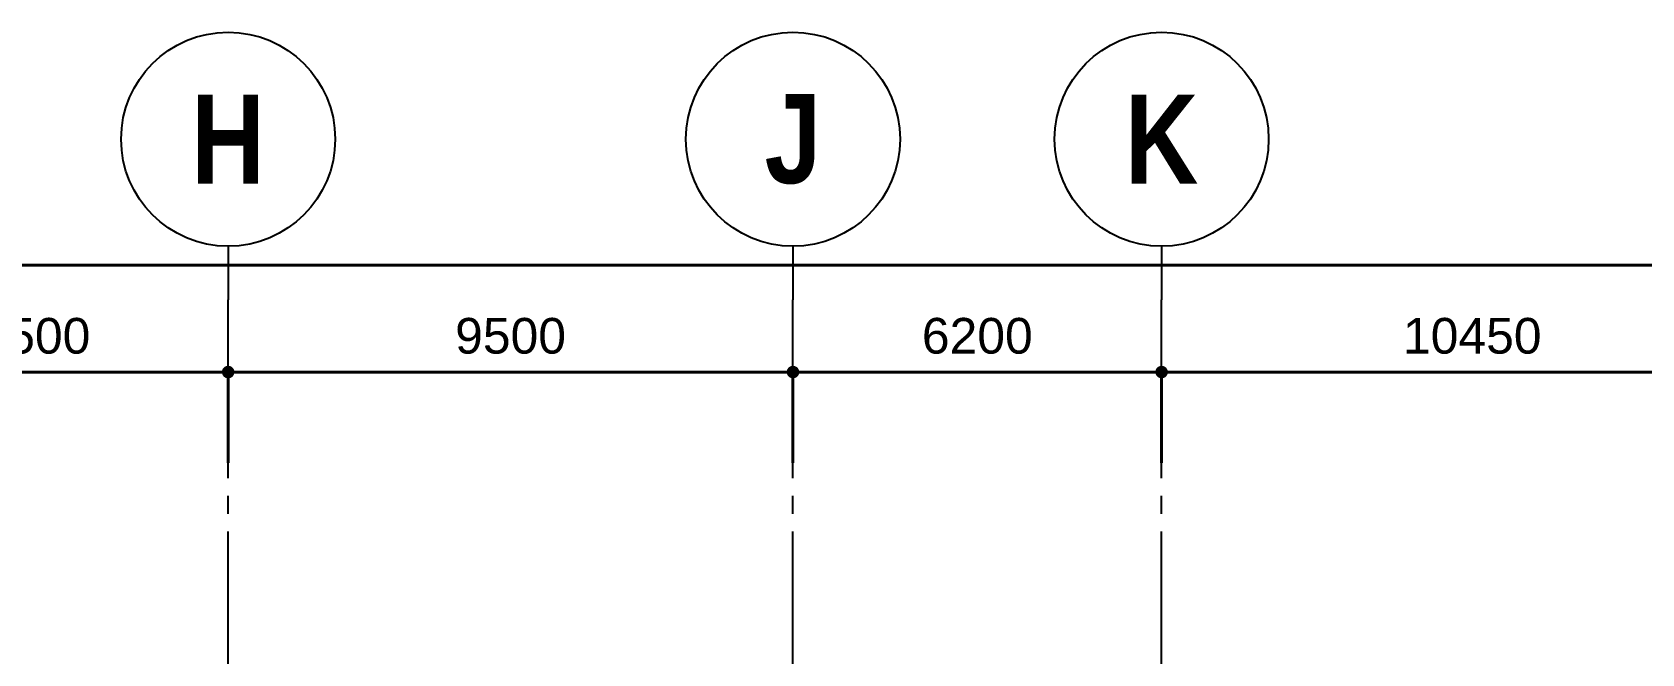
# Model space of a CAD drawing. Header units: millimetres. Extents: x -3973692 to -2843767, y 592734 to 838475.
# Drawn here: x -3690641 to -3663569, y 773680 to 784134 of the extents above; entities that cross this region are included whole.
import ezdxf
from ezdxf.enums import TextEntityAlignment as Align

# ---------------------------------------------------------------- set-up
doc = ezdxf.new("R2010")
doc.units = ezdxf.units.MM
doc.header["$MEASUREMENT"] = 0
doc.header["$PDMODE"] = 3
doc.header["$PDSIZE"] = -20
doc.linetypes.add('CHG_XX_Luoi truc$0$MB_Luoi truc$0$Center101', pattern=[13, 10, -1, 1, -1])
doc.linetypes.add('DIVIDE2', pattern=[15.875, 6.35, -3.175, 0, -3.175, 0, -3.175])
doc.layers.get('0').update_dxf_attribs({"lineweight": 9})
doc.layers.get('Defpoints').update_dxf_attribs({"color": 10, "lineweight": 0})
doc.layers.add("'S_General_Divide_3 Intermediate", color=3, linetype='DIVIDE2', lineweight=40)
doc.layers.add('CHG_XX_Cot_Ham 1$0$MB_Luoi truc$0$Dim 300', color=1, linetype='Continuous', lineweight=5)
for name, color, linetype in [('CHG_XX_Cot_Ham 1$0$mb_cot tang 1-3$0$Concrete Line', 6, 'Continuous'), ('CHG_XX_Luoi truc$0$Grid', 34, 'Continuous'), ('CHG_XX_Luoi truc$0$Grid Line', 251, 'CHG_XX_Luoi truc$0$MB_Luoi truc$0$Center101')]:
    doc.layers.add(name, color=color, linetype=linetype)
doc.styles.add('CHG_XX_Cot_Ham 1$0$MB_Luoi truc$0$Arial_C', font='arial.ttf')
doc.styles.add('CHG_XX_Luoi truc$0$MB_Luoi truc$0$Grid A-F$0$VNI-HelveCB', font='')
doc.styles.get('CHG_XX_Luoi truc$0$MB_Luoi truc$0$Grid A-F$0$VNI-HelveCB').set_extended_font_data('VNI-Helve-Condense', bold=True)
doc.dimstyles.new('CHG_XX_Cot_Ham 1$0$MB_Luoi truc$0$Dim 300 (A1-A2)', dxfattribs={"dimscale": 300, "dimtxt": 2, "dimasz": 0.7, "dimexe": 0, "dimexo": 1, "dimgap": 1, "dimtad": 1, "dimdec": 0, "dimzin": 12, "dimdsep": 46, "dimtxsty": 'CHG_XX_Cot_Ham 1$0$MB_Luoi truc$0$Arial_C', "dimblk": 'CHG_XX_Cot_Ham 1$0$MB_Luoi truc$0$_Dot', "dimcen": 1, "dimclrd": 256, "dimclre": 256, "dimclrt": 3, "dimadec": 0, "dimazin": 0, "dimtfac": 1, "dimtdec": 0, "dimtix": 1, "dimtmove": 2, "dimatfit": 3, "dimldrblk": 'CHG_XX_Cot_Ham 1$0$MB_Luoi truc$0$HTT Arrow 30', "dimfxl": 1, "dimtolj": 1, "dimtzin": 0, "dimarcsym": 0})

# ---------------------------------------------------------------- blocks, each defined once
blk = doc.blocks.new('*U2841')
at = {"layer": 'CHG_XX_Luoi truc$0$Grid', "lineweight": -2}
blk.add_line((0, 611), (0, 608), dxfattribs=at)
blk.add_circle((0, 617), 6, dxfattribs=at)
at = {"layer": 'CHG_XX_Luoi truc$0$Grid Line'}
blk.add_line((0, 0), (0, 608), dxfattribs=at)
at = {"layer": 'CHG_XX_Luoi truc$0$Grid', "lineweight": -2, "style": 'CHG_XX_Luoi truc$0$MB_Luoi truc$0$Grid A-F$0$VNI-HelveCB'}
for tag, p in [('GRIDSUB', (0, 617)), ('GRID', (0, -9))]:
    blk.add_attdef(tag, text='', height=5, dxfattribs=at).set_placement(p, align=Align.MIDDLE)
blk = doc.blocks.new('*U2846')
at = {"layer": 'CHG_XX_Luoi truc$0$Grid', "lineweight": -2}
blk.add_line((0, 611), (0, 608), dxfattribs=at)
blk.add_circle((0, 617), 6, dxfattribs=at)
at = {"layer": 'CHG_XX_Luoi truc$0$Grid Line'}
blk.add_line((0, 0), (0, 608), dxfattribs=at)
at = {"layer": 'CHG_XX_Luoi truc$0$Grid', "lineweight": -2, "style": 'CHG_XX_Luoi truc$0$MB_Luoi truc$0$Grid A-F$0$VNI-HelveCB'}
for tag, p in [('GRIDSUB', (0, 617)), ('GRID', (0, -9))]:
    blk.add_attdef(tag, text='', height=5, dxfattribs=at).set_placement(p, align=Align.MIDDLE)
blk = doc.blocks.new('CHG_XX_Luoi truc')
at = {"layer": 'CHG_XX_Luoi truc$0$Grid'}
ref = blk.add_blockref('*U2846', (61150, -12747), dxfattribs=dict(at, xscale=300, yscale=300, zscale=300))
ref.add_attrib('GRIDSUB', 'H', dxfattribs={"lineweight": -2, "height": 1500, "style": 'CHG_XX_Luoi truc$0$MB_Luoi truc$0$Grid A-F$0$VNI-HelveCB'}).set_placement((61150, 172353), align=Align.MIDDLE)
ref = blk.add_blockref('*U2841', (70650, -12747), dxfattribs=dict(at, xscale=300, yscale=300, zscale=300))
ref.add_attrib('GRIDSUB', 'J', dxfattribs={"lineweight": -2, "height": 1500, "style": 'CHG_XX_Luoi truc$0$MB_Luoi truc$0$Grid A-F$0$VNI-HelveCB'}).set_placement((70650, 172353), align=Align.MIDDLE)
ref = blk.add_blockref('*U2841', (76850, -12747), dxfattribs=dict(at, xscale=300, yscale=300, zscale=300))
ref.add_attrib('GRIDSUB', 'K', dxfattribs={"lineweight": -2, "height": 1500, "style": 'CHG_XX_Luoi truc$0$MB_Luoi truc$0$Grid A-F$0$VNI-HelveCB'}).set_placement((76850, 172353), align=Align.MIDDLE)
blk = doc.blocks.new('CHG_XX_Cot_Ham 1$0$MB_Luoi truc$0$_Dot')
at = {"color": 0, "linetype": 'ByBlock', "lineweight": -2}
blk.add_line((-0.5, 0), (-1, 0), dxfattribs=at)
at = {"color": 0, "linetype": 'ByBlock', "const_width": 0.5}
blk.add_lwpolyline([(-0.25, 0, 1), (0.25, 0, 1)], format="xyb", close=True, dxfattribs=at)
blk = doc.blocks.new('*D2878')
at = {"layer": 'CHG_XX_Cot_Ham 1$0$MB_Luoi truc$0$Dim 300', "lineweight": -2, "transparency": 16777216}
for p, q in [((54650, 166908), (54650, 168437)), ((54860, 168437), (60940, 168437)), ((61150, 166908), (61150, 168437))]:
    blk.add_line(p, q, dxfattribs=at)
at = {"layer": 'Defpoints', "color": 0, "transparency": 16777216}
for p in [(61150, 168437), (54650, 166608), (61150, 166608)]:
    blk.add_point(p, dxfattribs=at)
at = {"layer": 'CHG_XX_Cot_Ham 1$0$MB_Luoi truc$0$Dim 300', "lineweight": -2, "transparency": 16777216, "xscale": 210, "yscale": 210, "zscale": 210, "rotation": 180}
blk.add_blockref('CHG_XX_Cot_Ham 1$0$MB_Luoi truc$0$_Dot', (54650, 168437), dxfattribs=at)
at = {"layer": 'CHG_XX_Cot_Ham 1$0$MB_Luoi truc$0$Dim 300', "lineweight": -2, "transparency": 16777216, "xscale": 210, "yscale": 210, "zscale": 210}
blk.add_blockref('CHG_XX_Cot_Ham 1$0$MB_Luoi truc$0$_Dot', (61150, 168437), dxfattribs=at)
at = {"layer": 'CHG_XX_Cot_Ham 1$0$MB_Luoi truc$0$Dim 300', "color": 3, "transparency": 16777216, "insert": (57900, 169043), "char_height": 600, "attachment_point": 5, "style": 'CHG_XX_Cot_Ham 1$0$MB_Luoi truc$0$Arial_C'}
blk.add_mtext('\\A1;6500', dxfattribs=at)
blk = doc.blocks.new('CHG_XX_Cot_Ham 1$0$MB_Luoi truc$0$HTT Arrow 30')
blk.add_hatch(color=256).paths.add_polyline_path([(-2.5, 0.375), (-2.5, -0.375), (0, 0)])
at = {"color": 0, "linetype": 'ByBlock', "lineweight": -2}
for p, q in [((0, 0), (-2.5, 0.375)), ((-2.5, -0.375), (-2.5, 0.375)), ((0, 0), (-2.5, -0.375))]:
    blk.add_line(p, q, dxfattribs=at)
blk = doc.blocks.new('*D2879')
at = {"layer": 'CHG_XX_Cot_Ham 1$0$MB_Luoi truc$0$Dim 300', "lineweight": -2, "transparency": 16777216}
for p, q in [((61150, 166908), (61150, 168437)), ((61360, 168437), (70440, 168437)), ((70650, 166908), (70650, 168437))]:
    blk.add_line(p, q, dxfattribs=at)
at = {"layer": 'Defpoints', "color": 0, "transparency": 16777216}
for p in [(70650, 168437), (61150, 166608), (70650, 166608)]:
    blk.add_point(p, dxfattribs=at)
at = {"layer": 'CHG_XX_Cot_Ham 1$0$MB_Luoi truc$0$Dim 300', "lineweight": -2, "transparency": 16777216, "xscale": 210, "yscale": 210, "zscale": 210, "rotation": 180}
blk.add_blockref('CHG_XX_Cot_Ham 1$0$MB_Luoi truc$0$_Dot', (61150, 168437), dxfattribs=at)
at = {"layer": 'CHG_XX_Cot_Ham 1$0$MB_Luoi truc$0$Dim 300', "lineweight": -2, "transparency": 16777216, "xscale": 210, "yscale": 210, "zscale": 210}
blk.add_blockref('CHG_XX_Cot_Ham 1$0$MB_Luoi truc$0$_Dot', (70650, 168437), dxfattribs=at)
at = {"layer": 'CHG_XX_Cot_Ham 1$0$MB_Luoi truc$0$Dim 300', "color": 3, "transparency": 16777216, "insert": (65900, 169043), "char_height": 600, "attachment_point": 5, "style": 'CHG_XX_Cot_Ham 1$0$MB_Luoi truc$0$Arial_C'}
blk.add_mtext('\\A1;9500', dxfattribs=at)
blk = doc.blocks.new('*D2880')
at = {"layer": 'CHG_XX_Cot_Ham 1$0$MB_Luoi truc$0$Dim 300', "lineweight": -2, "transparency": 16777216}
for p, q in [((70650, 166908), (70650, 168437)), ((70860, 168437), (76640, 168437)), ((76850, 166908), (76850, 168437))]:
    blk.add_line(p, q, dxfattribs=at)
at = {"layer": 'Defpoints', "color": 0, "transparency": 16777216}
for p in [(76850, 168437), (70650, 166608), (76850, 166608)]:
    blk.add_point(p, dxfattribs=at)
at = {"layer": 'CHG_XX_Cot_Ham 1$0$MB_Luoi truc$0$Dim 300', "lineweight": -2, "transparency": 16777216, "xscale": 210, "yscale": 210, "zscale": 210, "rotation": 180}
blk.add_blockref('CHG_XX_Cot_Ham 1$0$MB_Luoi truc$0$_Dot', (70650, 168437), dxfattribs=at)
at = {"layer": 'CHG_XX_Cot_Ham 1$0$MB_Luoi truc$0$Dim 300', "lineweight": -2, "transparency": 16777216, "xscale": 210, "yscale": 210, "zscale": 210}
blk.add_blockref('CHG_XX_Cot_Ham 1$0$MB_Luoi truc$0$_Dot', (76850, 168437), dxfattribs=at)
at = {"layer": 'CHG_XX_Cot_Ham 1$0$MB_Luoi truc$0$Dim 300', "color": 3, "transparency": 16777216, "insert": (73750, 169043), "char_height": 600, "attachment_point": 5, "style": 'CHG_XX_Cot_Ham 1$0$MB_Luoi truc$0$Arial_C'}
blk.add_mtext('\\A1;6200', dxfattribs=at)
blk = doc.blocks.new('*D2881')
at = {"layer": 'CHG_XX_Cot_Ham 1$0$MB_Luoi truc$0$Dim 300', "lineweight": -2, "transparency": 16777216}
for p, q in [((76850, 166908), (76850, 168437)), ((77060, 168437), (87090, 168437)), ((87300, 166908), (87300, 168437))]:
    blk.add_line(p, q, dxfattribs=at)
at = {"layer": 'Defpoints', "color": 0, "transparency": 16777216}
for p in [(87300, 168437), (76850, 166608), (87300, 166608)]:
    blk.add_point(p, dxfattribs=at)
at = {"layer": 'CHG_XX_Cot_Ham 1$0$MB_Luoi truc$0$Dim 300', "lineweight": -2, "transparency": 16777216, "xscale": 210, "yscale": 210, "zscale": 210, "rotation": 180}
blk.add_blockref('CHG_XX_Cot_Ham 1$0$MB_Luoi truc$0$_Dot', (76850, 168437), dxfattribs=at)
at = {"layer": 'CHG_XX_Cot_Ham 1$0$MB_Luoi truc$0$Dim 300', "lineweight": -2, "transparency": 16777216, "xscale": 210, "yscale": 210, "zscale": 210}
blk.add_blockref('CHG_XX_Cot_Ham 1$0$MB_Luoi truc$0$_Dot', (87300, 168437), dxfattribs=at)
at = {"layer": 'CHG_XX_Cot_Ham 1$0$MB_Luoi truc$0$Dim 300', "color": 3, "transparency": 16777216, "insert": (82075, 169043), "char_height": 600, "attachment_point": 5, "style": 'CHG_XX_Cot_Ham 1$0$MB_Luoi truc$0$Arial_C'}
blk.add_mtext('\\A1;10450', dxfattribs=at)
blk = doc.blocks.new('*D2884')
at = {"layer": 'CHG_XX_Cot_Ham 1$0$MB_Luoi truc$0$Dim 300', "lineweight": -2, "transparency": 16777216}
for p, q in [((-10900, 166908), (-10900, 170237)), ((105840, 170237), (-10690, 170237)), ((106050, 166908), (106050, 170237))]:
    blk.add_line(p, q, dxfattribs=at)
at = {"layer": 'Defpoints', "color": 0, "transparency": 16777216}
for p in [(-10900, 170237), (-10900, 166608), (106050, 166608)]:
    blk.add_point(p, dxfattribs=at)
at = {"layer": 'CHG_XX_Cot_Ham 1$0$MB_Luoi truc$0$Dim 300', "lineweight": -2, "transparency": 16777216, "xscale": 210, "yscale": 210, "zscale": 210, "rotation": 180}
blk.add_blockref('CHG_XX_Cot_Ham 1$0$MB_Luoi truc$0$_Dot', (-10900, 170237), dxfattribs=at)
at = {"layer": 'CHG_XX_Cot_Ham 1$0$MB_Luoi truc$0$Dim 300', "lineweight": -2, "transparency": 16777216, "xscale": 210, "yscale": 210, "zscale": 210}
blk.add_blockref('CHG_XX_Cot_Ham 1$0$MB_Luoi truc$0$_Dot', (106050, 170237), dxfattribs=at)
at = {"layer": 'CHG_XX_Cot_Ham 1$0$MB_Luoi truc$0$Dim 300', "color": 3, "transparency": 16777216, "insert": (47575, 170843), "char_height": 600, "attachment_point": 5, "style": 'CHG_XX_Cot_Ham 1$0$MB_Luoi truc$0$Arial_C'}
blk.add_mtext('\\A1;116950', dxfattribs=at)
blk = doc.blocks.new('CHG_XX_Cot_Ham 1')
at = {"layer": 'CHG_XX_Cot_Ham 1$0$mb_cot tang 1-3$0$Concrete Line'}
blk.add_blockref('CHG_XX_Luoi truc', (0, 0), dxfattribs=at)
at = {"layer": 'CHG_XX_Cot_Ham 1$0$MB_Luoi truc$0$Dim 300'}
for base, p1, p2, picture, middle in [((-10900, 170237), (106050, 166608.3), (-10900, 166608.3), '*D2884', (47575, 170843.4)), ((61150, 168437), (54650, 166608.3), (61150, 166608.3), '*D2878', (57900, 169043.4)), ((70650, 168437), (61150, 166608.3), (70650, 166608.3), '*D2879', (65900, 169043.4)), ((76850, 168437), (70650, 166608.3), (76850, 166608.3), '*D2880', (73750, 169043.4)), ((87300, 168437), (76850, 166608.3), (87300, 166608.3), '*D2881', (82075, 169043.4))]:
    dim = blk.add_linear_dim(base=base, p1=p1, p2=p2, dimstyle='CHG_XX_Cot_Ham 1$0$MB_Luoi truc$0$Dim 300 (A1-A2)', dxfattribs=at)
    dim.commit()
    dim.dimension.update_dxf_attribs({"geometry": picture, "text_midpoint": middle})

msp = doc.modelspace()

# ---------------------------------------------------------------- block references
at = {"layer": "'S_General_Divide_3 Intermediate"}
msp.add_blockref('CHG_XX_Cot_Ham 1', (-3748495.2, 609981), dxfattribs=at)

doc.saveas('drawing.dxf')
